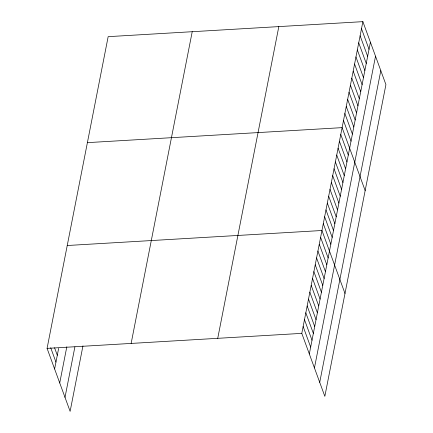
<?xml version="1.0" encoding="UTF-8"?>
<svg xmlns="http://www.w3.org/2000/svg" width="433" height="433" viewBox="0 0 433 433"><rect width="100%" height="100%" fill="white"/><g stroke="black" fill="none" stroke-linecap="round" stroke-linejoin="round"><path stroke-width="0.65" d="M82.952 345.886L70.119 411.35L47.078 348.381L108.163 36.659L362.881 21.65L385.922 84.619L324.837 396.341L301.79 333.372L362.881 21.65M54.612 368.965L58.644 348.392M59.727 382.951L66.817 346.79M65.004 397.364L74.898 346.865M131.134 343.429L192.22 31.706M217.734 338.325L278.825 26.602M309.324 353.956L370.41 42.234M314.445 367.947L375.53 56.225M319.716 382.355L380.807 70.633M87.396 142.641L342.108 127.638L365.154 190.607M67.234 245.511L321.952 230.502L344.993 293.477M47.078 348.381L301.79 333.372M361.495 28.713L369.03 49.302M360.11 35.782L367.644 56.366M358.724 42.845L366.258 63.434M357.339 49.914L364.873 70.498M355.953 56.977L363.487 77.567M354.573 64.046L362.102 84.63M353.187 71.109L360.721 91.693M351.802 78.178L359.336 98.762M350.416 85.241L357.95 105.825M349.03 92.305L356.565 112.894M347.65 99.373L355.179 119.957M346.265 106.437L353.799 127.026M344.879 113.506L352.413 134.089M343.493 120.569L351.028 141.158M340.766 134.495L348.3 155.079M339.423 141.353L346.952 161.937M338.076 148.21L345.61 168.794M336.733 155.068L344.267 175.652M335.391 161.926L342.925 182.51M334.043 168.783L341.577 189.367M332.701 175.641L340.235 196.225M331.359 182.499L338.893 203.082M330.011 189.356L337.545 209.94M328.669 196.214L336.203 216.798M327.326 203.072L334.861 223.655M325.984 209.929L333.513 230.513M324.636 216.787L332.171 237.376M323.294 223.644L330.828 244.234M320.604 237.36L328.138 257.949M319.262 244.217L326.796 264.807M317.919 251.075L325.454 271.664M316.572 257.933L324.106 278.522M315.229 264.796L322.764 285.379M313.887 271.653L321.421 292.237M312.545 278.511L320.074 299.095M311.197 285.369L318.731 305.952M309.855 292.226L317.389 312.81M308.512 299.084L316.041 319.668M307.165 305.942L314.699 326.525M305.822 312.799L313.357 333.383M304.48 319.657L312.014 340.241M303.132 326.514L310.667 347.098M54.558 347.764L57.297 355.249M50.704 347.759L55.954 362.107"/></g></svg>
